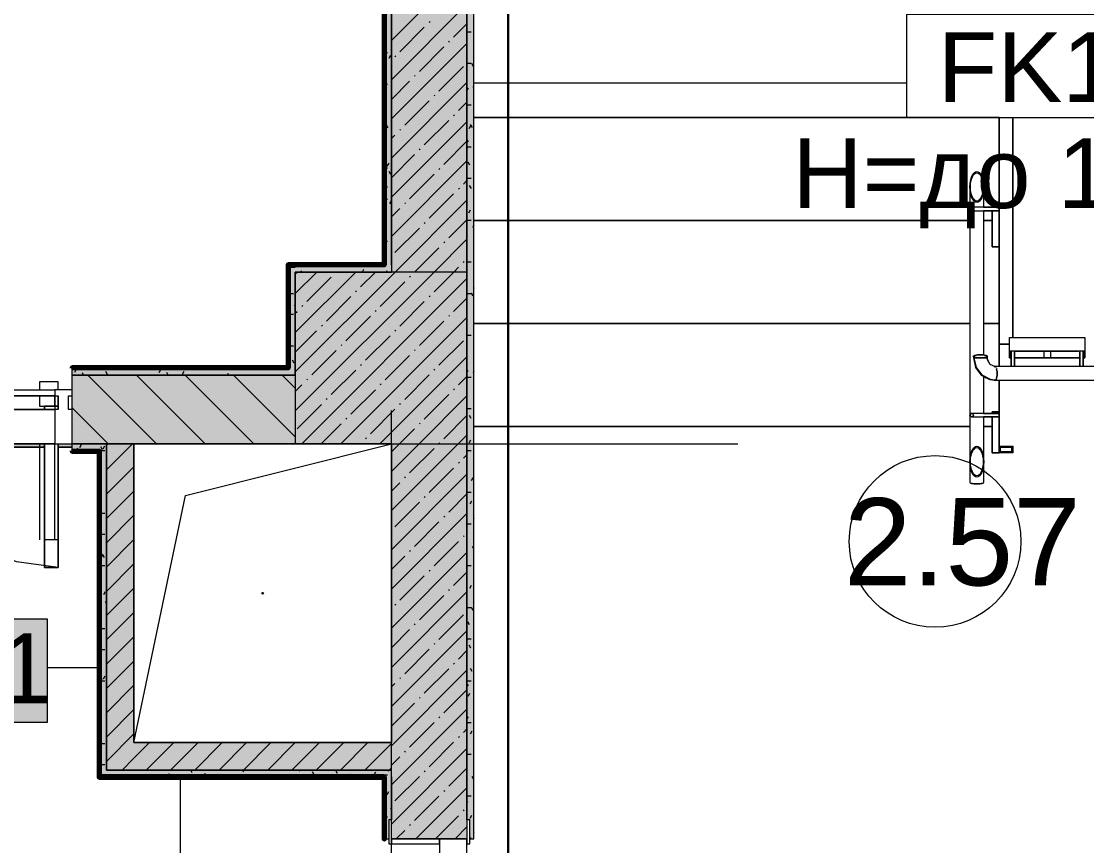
# Model space of a CAD drawing. Header units: millimetres. Extents: x -3817 to 677485, y -22715 to 103890.
# Drawn here: x 447410 to 450514, y 14149 to 16549 of the extents above; entities that cross this region are included whole.
import ezdxf

# ---------------------------------------------------------------- set-up
doc = ezdxf.new("R2010")
doc.units = ezdxf.units.MM
doc.layers.add('PDF _Геометрия', color=7, linetype='Continuous', true_color=0x1d1d1d)
doc.layers.add('PDF _Сплошная заливка', color=7, linetype='Continuous', true_color=0xffffff)
doc.layers.add('PDF _Текст', color=7, linetype='Continuous')
doc.styles.add('PDF GOST-Common', font='arial.ttf')

msp = doc.modelspace()

# ---------------------------------------------------------------- hatches: boundary and pattern name
at = {"layer": 'PDF _Сплошная заливка', "transparency": 33554559}
h = msp.add_hatch(color=256, dxfattribs=at)
h.paths.add_polyline_path([(448728.6, 12519), (448728.6, 12719), (448716.6, 12719), (448714.7, 12664), (448708.6, 12664), (448708.6, 12519)], flags=0)
h.paths.add_polyline_path([(448716.6, 14169), (448728.6, 14169), (448728.6, 20749), (448708.6, 20749), (448708.6, 14224), (448716.6, 14224), (448716.6, 14177)], flags=0)
for points in [[(448468.6, 15839), (448488.6, 15839), (448488.6, 20519), (448468.6, 20519), (448468.6, 16398.4)], [(448208.6, 15319), (448708.6, 15319), (448708.6, 15819), (448208.6, 15819), (448208.6, 15355)]]:
    msp.add_hatch(color=256, dxfattribs=at).paths.add_polyline_path(points)
h = msp.add_hatch(color=256, dxfattribs=at)
h.paths.add_polyline_path([(448628.6, 12519), (448708.6, 12519), (448708.6, 12719), (448488.6, 12719), (448488.6, 12519), (448508.6, 12519)], flags=0)
h.paths.add_polyline_path([(448708.6, 14169), (448708.6, 15319), (448488.6, 15319), (448488.6, 14169), (448658.6, 14169)], flags=0)
h.paths.add_polyline_path([(448488.6, 15819), (448708.6, 15819), (448708.6, 20519), (448488.6, 20519), (448488.6, 15839)], flags=0)
h = msp.add_hatch(color=256, dxfattribs=at)
h.paths.add_polyline_path([(446108.3, 15319), (446108.3, 15519), (443379.1, 15519), (443379.1, 15319), (445471.9, 15319)], flags=0)
h.paths.add_polyline_path([(448208.6, 15319), (448208.6, 15519), (447558.3, 15519), (447558.3, 15319), (448057.8, 15319)], flags=0)
h = msp.add_hatch(color=256, dxfattribs=at)
h.paths.add_polyline_path([(446108.3, 15519), (446108.3, 15539), (444579.1, 15539), (444579.1, 15519), (445471.9, 15519)], flags=0)
h.paths.add_polyline_path([(448208.6, 15519), (448208.6, 15539), (447558.3, 15539), (447558.3, 15519), (448057.8, 15519)], flags=0)
h = msp.add_hatch(color=256, dxfattribs=at)
h.paths.add_polyline_path([(444179, 15299), (446108.3, 15299), (446108.3, 15319), (443388.6, 15319), (443388.6, 15299), (443532.5, 15299)], flags=0)
h.paths.add_polyline_path([(447638.6, 15299), (447638.6, 15319), (447558.3, 15319), (447558.3, 15299), (447637.6, 15299)], flags=0)
h.paths.add_polyline_path([(442886, 15299), (443154.7, 15299), (443154.7, 15319), (442878.1, 15319), (442878.1, 15299)], flags=0)
at = {"layer": 'PDF _Сплошная заливка', "true_color": 0x494949, "transparency": 33554559}
h = msp.add_hatch(color=251, dxfattribs=at)
h.paths.add_polyline_path([(447478.3, 15309), (447478.3, 15319), (446188.3, 15319), (446188.3, 15309), (446764.8, 15309)], flags=0)
h.paths.add_polyline_path([(446133.6, 15309), (446148.3, 15309), (446148.3, 15319), (446133.6, 15319)], flags=0)
h.paths.add_polyline_path([(447548.3, 15309), (447558.3, 15309), (447558.3, 15319), (447518.3, 15319), (447518.3, 15309)], flags=0)
at = {"layer": 'PDF _Сплошная заливка', "transparency": 33554559}
h = msp.add_hatch(color=256, dxfattribs=at)
h.paths.add_polyline_path([(448488.6, 12519), (448488.6, 12664), (448480.6, 12664), (448480.6, 12719), (448468.6, 12719), (448468.6, 12519)], flags=0)
h.paths.add_polyline_path([(448468.6, 14169), (448480.6, 14169), (448480.6, 14224), (448488.6, 14224), (448488.6, 14349), (448468.6, 14349), (448468.6, 14311.6)], flags=0)

# ---------------------------------------------------------------- linework, layer by layer
at = {"layer": 'PDF _Геометрия', "color": 231, "lineweight": 70, "true_color": 0xff80c0}
for points in [[(448468.6, 21039), (448468.6, 21419), (448467.6, 21419), (448467.6, 21040), (447959.2, 21040), (447939.2, 21040), (447938.2, 21040), (447938.2, 21039), (447938.2, 21019), (447938.2, 20498), (447939.2, 20498), (448467.6, 20498), (448467.6, 15840), (448187.6, 15840), (448187.6, 15839), (448187.6, 15540), (447558.3, 15540), (447558.3, 15539)], [(448188.6, 15839), (448208.6, 15839)], [(447558.3, 15299), (447558.3, 15298), (447637.6, 15298), (447637.6, 14349), (447637.6, 14348), (448467.6, 14348), (448467.6, 14169), (448468.6, 14169), (448468.6, 14349)], [(448467.6, 14349), (447638.6, 14349)]]:
    msp.add_lwpolyline(points, dxfattribs=at)
at = {"layer": 'PDF _Геометрия', "color": 9, "lineweight": 9, "true_color": 0xc0c0c0}
for points in [[(448716.6, 14169), (448728.6, 14169), (448728.6, 20742.5)], [(448208.6, 15839), (448188.6, 15839)], [(448208.6, 15519), (448208.6, 15539), (448208.6, 15819), (448488.6, 15819)], [(447558.3, 15299), (447558.3, 15319), (447558.3, 15519), (447558.3, 15539)], [(447638.6, 14349), (447658.6, 14349), (448467.6, 14349)], [(448468.6, 14349), (448468.6, 14169), (448480.6, 14169)], [(448488.6, 14169), (448708.6, 14169)]]:
    msp.add_lwpolyline(points, dxfattribs=at)
at = {"layer": 'PDF _Геометрия', "color": 231, "lineweight": 30, "true_color": 0xff80c0}
for points in [[(448828.6, 20719), (448828.6, 12639)], [(448828.6, 20649), (448828.6, 12540)]]:
    msp.add_lwpolyline(points, dxfattribs=at)
at = {"layer": 'PDF _Геометрия', "color": 7, "lineweight": 9}
for points in [[(448488.6, 15839), (448488.6, 20519), (448488.6, 15839), (448488.6, 15819)], [(448468.6, 20498), (448468.6, 15839)], [(449988.7, 16368.7), (448728.6, 16368.7)], [(450258.6, 15609), (450258.6, 16268)], [(450173.6, 16066.9), (450173.6, 15266.9), (450173.6, 15206.9), (450174.1, 15205.8), (450175.6, 15204.8), (450178, 15203.9), (450181.2, 15203.2), (450185, 15202.6), (450189.2, 15202.3), (450193.6, 15202.2), (450189.2, 15202.3), (450185, 15202.6), (450181.2, 15203.2), (450178, 15203.9), (450175.6, 15204.8)], [(450213.6, 16007.1), (450213.6, 16066.9)], [(450213.3, 16007.6), (450258.6, 16007.6), (450203.6, 16007.6), (450200.1, 16007.6), (450184.7, 16007.6), (450178.6, 16007.6), (450175.9, 16006.8), (450173.6, 16002.6), (450174.4, 15999.9)], [(450178.6, 15997.6), (450178.9, 15997.6), (450187.3, 15997.6), (450203.6, 15997.6), (450258.6, 15997.6), (450213.3, 15997.6)], [(450213.6, 15577.4), (450213.6, 15998.3)], [(450258.6, 16007.4), (450258.6, 16007.6), (450258.6, 16007.4), (450258.6, 16006.9), (450258.6, 16006.1), (450258.6, 16005.1), (450258.6, 16003.9), (450258.6, 16002.6), (450258.6, 16001.3), (450258.6, 16000.1), (450258.6, 15999.1), (450258.6, 15998.3), (450258.6, 15997.8), (450258.6, 15997.6), (450258.6, 15997.8)], [(450258.6, 16007.4), (450258.6, 16007.6), (450258.6, 16007.4)], [(450258.6, 15997.8), (450258.6, 15997.6), (450258.6, 15997.8)], [(448188.6, 15839), (448188.6, 15552), (448188.6, 15539)], [(448467.6, 15839), (448208.6, 15839)], [(450288.6, 15609), (450258.6, 15609), (450288.6, 15609)], [(450293.8, 15589), (450288.6, 15589), (450288.6, 15569), (450295.1, 15569), (450288.6, 15569), (450288.6, 15589), (450288.6, 15629), (450308.6, 15629), (450488.6, 15629), (450508.6, 15629), (450508.6, 15589), (450288.6, 15589), (450288.6, 15629), (450508.6, 15629), (450508.6, 15589), (450508.6, 15569), (450508.6, 15589), (450503.5, 15589)], [(450199.2, 15569), (450203.8, 15569), (450199.3, 15569.1), (450195.1, 15569.5), (450191.3, 15570), (450188.1, 15570.8), (450185.8, 15571.7), (450184.3, 15572.7), (450183.8, 15573.7), (450184.3, 15574.8), (450185.8, 15575.8), (450188.1, 15576.7), (450191.3, 15577.4), (450195.1, 15578), (450199.3, 15578.3), (450203.8, 15578.4), (450208.2, 15578.3), (450212.5, 15578), (450216.2, 15577.4), (450219.4, 15576.7), (450221.8, 15575.8), (450223.3, 15574.8), (450223.8, 15573.7), (450223.3, 15572.7), (450221.8, 15571.7), (450219.4, 15570.8), (450216.2, 15570), (450212.5, 15569.5), (450208.2, 15569.1), (450203.8, 15569), (450198.6, 15569), (450193.8, 15569), (450189.6, 15569), (450186.5, 15569)], [(450212.8, 15577.9), (450216.2, 15577.4), (450219.4, 15576.7), (450221.8, 15575.8), (450223.3, 15574.8), (450223.8, 15573.7), (450223.3, 15572.7), (450221.8, 15571.7), (450219.6, 15570.8)], [(450303.5, 15589), (450408.6, 15589), (450408.6, 15569), (450302.2, 15569), (450408.6, 15569)], [(450308.6, 15589), (450488.6, 15589)], [(450493.8, 15589), (450388.6, 15589), (450388.6, 15569), (450495.1, 15569), (450388.6, 15569)], [(450183.8, 15573.7), (450183.8, 15569), (450189.8, 15541.1), (450206.7, 15518.7), (450231.1, 15506), (450246.3, 15504), (450244.6, 15504.7)], [(450183.8, 15569), (450184.9, 15569), (450186.8, 15569), (450189.6, 15569), (450193.1, 15569), (450197.1, 15569), (450201.4, 15569), (450205.9, 15569), (450210.3, 15569), (450215, 15569), (450218.9, 15569), (450221.8, 15569), (450223.4, 15569), (450223.8, 15569), (450223.7, 15569), (450222.7, 15569), (450223.7, 15569), (450223.8, 15569), (450223.4, 15569), (450221.8, 15569)], [(450184.5, 15569), (450183.8, 15569)], [(450185.3, 15569), (450191.3, 15541.5), (450208.1, 15519.5), (450232.4, 15507.2), (450246.3, 15505.5)], [(450221.1, 15569), (450217.9, 15569), (450213.8, 15569), (450209, 15569), (450203.8, 15569), (450208.6, 15569), (450213, 15569), (450216.9, 15569), (450219.8, 15569), (450216.9, 15569), (450213, 15569), (450208.6, 15569), (450203.8, 15569), (450199.2, 15569), (450195.7, 15569), (450191.6, 15569), (450188.4, 15569), (450186.3, 15569)], [(450189.8, 15569), (450193.4, 15569), (450197.8, 15569)], [(450220.4, 15569), (450217.7, 15569), (450214.1, 15569), (450209.8, 15569), (450205.1, 15569), (450200.2, 15569)], [(450202.5, 15569), (450207.3, 15569), (450211.9, 15569), (450215.9, 15569)], [(450219, 15571.2), (450221.1, 15572.2), (450222.1, 15573.2), (450222.3, 15573.7), (450222.1, 15574.3), (450221.1, 15575.3), (450219, 15576.2), (450216, 15577), (450212.8, 15577.5)], [(450219.1, 15569), (450221.3, 15569)], [(450223.1, 15569), (450223.8, 15569), (450223.1, 15569)], [(450223.1, 15569), (450223.8, 15569), (450223.1, 15569)], [(450553.8, 15542), (450552.4, 15543.5), (450550.9, 15544), (450246.3, 15544), (450232.3, 15549.5), (450224.3, 15563.7), (450223.8, 15569), (450224.3, 15563.7), (450231.6, 15550.6)], [(450249.2, 15542), (450247.8, 15543.5), (450246.3, 15544), (450244.6, 15543.3), (450246.3, 15544), (450244.6, 15543.3), (450246.3, 15544), (450232.3, 15549.5)], [(448187.6, 15539), (447558.3, 15539)], [(450213.6, 15406.9), (450213.6, 15516.5)], [(450244.9, 15504.5), (450246.3, 15504), (450248, 15504.7), (450249.6, 15506.7), (450250.9, 15509.9), (450252, 15514), (450252.6, 15518.8), (450252.8, 15524), (450252.7, 15528.5), (450252.2, 15532.7), (450251.4, 15536.5)], [(450252.6, 15528.5), (450252.8, 15524), (450252.6, 15518.8), (450252, 15514), (450250.9, 15509.9), (450249.6, 15506.7), (450248, 15504.7), (450246.3, 15504)], [(450249.6, 15541.3), (450250.7, 15538.7)], [(450251.1, 15537.4), (450251.7, 15535)], [(450252.1, 15532.7), (450252.6, 15529.2)], [(450212.9, 15515.5), (450220.6, 15511.5)], [(450226.8, 15508.2), (450231.1, 15506), (450246.3, 15504), (450244.6, 15504.7), (450246.3, 15504), (450550.9, 15504), (450552.4, 15504.5), (450553.8, 15506)], [(446158.3, 15429), (446158.3, 15459), (446158.3, 15476), (447508.3, 15476)], [(446158.3, 15476), (447508.3, 15476), (447508.3, 15459)], [(447508.3, 15429), (447508.3, 15459), (447508.3, 15419), (447508.3, 15319), (446158.3, 15319), (446158.3, 15419), (446158.3, 15459)], [(446158.3, 15459), (447508.3, 15459), (446158.3, 15459)], [(450213, 15407.6), (450258.6, 15407.6), (450203.6, 15407.6), (450200.1, 15407.6), (450184.7, 15407.6), (450178.6, 15407.6), (450175.9, 15406.8), (450173.6, 15402.6), (450174.4, 15399.9)], [(450178.6, 15397.6), (450178.9, 15397.6), (450187.3, 15397.6), (450203.6, 15397.6), (450258.6, 15397.6), (450213, 15397.6)], [(450211.7, 15204.8), (450209.3, 15203.9), (450206.1, 15203.2), (450202.3, 15202.6), (450198.1, 15202.3), (450193.6, 15202.2), (450198.1, 15202.3), (450202.3, 15202.6), (450206.1, 15203.2), (450209.3, 15203.9), (450211.7, 15204.8), (450213.1, 15205.8), (450213.6, 15206.9), (450213.6, 15266.9), (450213.6, 15398.3)], [(450258.6, 15407.4), (450258.6, 15407.6), (450258.6, 15407.4), (450258.6, 15406.9), (450258.6, 15406.1), (450258.6, 15405.1), (450258.6, 15403.9), (450258.6, 15402.6), (450258.6, 15401.3), (450258.6, 15400.1), (450258.6, 15399.1), (450258.6, 15398.3), (450258.6, 15397.8), (450258.6, 15397.6), (450258.6, 15397.8)], [(450258.6, 15407.4), (450258.6, 15407.6), (450258.6, 15407.4)], [(450258.6, 15397.8), (450258.6, 15397.6), (450258.6, 15397.8)], [(447518.3, 15309), (447558.3, 15309), (447518.3, 15309)], [(447558.3, 15299), (447637.6, 15299)], [(447638.6, 15299), (447638.6, 14349)], [(447738.6, 15319), (447658.6, 15319)], [(447738.6, 14449), (447888.6, 15169), (448488.6, 15319)], [(447638.1, 14666.8), (447486.7, 14666.8)], [(448488.6, 14349), (448488.6, 14224), (448488.6, 14349), (448488.6, 14369), (448488.6, 14449)], [(447873.1, 14348.5), (447873.1, 13792.7)]]:
    msp.add_lwpolyline(points, dxfattribs=at)
for points in [[(448708.6, 14224), (448708.6, 20519)], [(450641.8, 16569), (449988.7, 16569), (449988.7, 16269), (450641.8, 16269)], [(450298.6, 16268), (450298.6, 15629)], [(450238.6, 16007.1), (450238.6, 16012.6), (450258.6, 16012.6), (450258.6, 15892.6), (450238.6, 15892.6), (450258.6, 15892.6), (450258.6, 16012.6), (450238.6, 16012.6)], [(450238.6, 15892.6), (450238.6, 15998.6)], [(448708.6, 15819), (448208.6, 15819), (448208.6, 15319), (448708.6, 15319)], [(450203.8, 15569.4), (450208.2, 15569.5), (450212.4, 15569.9), (450216, 15570.5), (450219, 15571.2), (450221.1, 15572.2), (450222.1, 15573.2), (450222.3, 15573.7), (450222.1, 15574.3), (450221.1, 15575.3), (450219, 15576.2), (450216, 15577), (450212.4, 15577.6), (450208.2, 15578), (450203.8, 15578.1), (450199.4, 15578), (450195.2, 15577.6), (450191.5, 15577), (450188.6, 15576.2), (450186.5, 15575.3), (450185.4, 15574.3), (450185.3, 15573.7), (450185.4, 15573.2), (450186.5, 15572.2), (450188.6, 15571.2), (450191.5, 15570.5), (450195.2, 15569.9), (450199.4, 15569.5)], [(450293.6, 15549), (450293.6, 15589), (450293.6, 15549), (450293.6, 15545.5)], [(450303.6, 15543.5), (450303.6, 15549), (450303.6, 15589), (450303.6, 15549)], [(450493.6, 15549), (450493.6, 15589), (450493.6, 15549), (450493.6, 15545.5), (450493.6, 15543.2), (450493.6, 15545.5)], [(450503.6, 15543.9), (450503.6, 15549), (450503.6, 15589), (450503.6, 15549)], [(450199, 15569), (450194.5, 15569), (450190.7, 15569), (450187.8, 15569), (450190.7, 15569), (450194.5, 15569)], [(450222.3, 15569), (450222.2, 15569)], [(450223.8, 15573.7), (450223.8, 15569)], [(450508.6, 15569), (450502.2, 15569)], [(448208.6, 15519), (447558.3, 15519)], [(446158.3, 15419), (447508.3, 15419)], [(450238.6, 15406.6), (450238.6, 15412.6), (450258.6, 15412.6), (450258.6, 15312.6), (450298.6, 15312.6), (450298.6, 15292.6), (450258.6, 15292.6), (450238.6, 15292.6), (450258.6, 15292.6), (450258.6, 15412.6), (450238.6, 15412.6)], [(450238.6, 15292.6), (450238.6, 15398.6)], [(446188.3, 15309), (447478.3, 15309)], [(447558.3, 15319), (447638.6, 15319)], [(448488.6, 15319), (448488.6, 14449), (447738.6, 14449), (447738.6, 15319)], [(448488.6, 15319), (447738.6, 15319), (447738.6, 14449), (448488.6, 14449)], [(450261.6, 15295.6), (450261.6, 15309.6), (450295.6, 15309.6), (450295.6, 15295.6)], [(447486.7, 14808.7), (446833.5, 14808.7), (446833.5, 14508.7), (447486.7, 14508.7)]]:
    msp.add_lwpolyline(points, close=True, dxfattribs=at)
at = {"layer": 'PDF _Геометрия', "color": 231, "lineweight": 9, "true_color": 0xff80c0}
for points in [[(448208.6, 15839), (448467.6, 15839), (448468.6, 15839), (448468.6, 20498), (448468.6, 20499)], [(447558.3, 15539), (448187.6, 15539), (448188.6, 15539), (448188.6, 15552), (448188.6, 15839)], [(447638.6, 14349), (447638.6, 15299), (447637.6, 15299), (447558.3, 15299)], [(448468.6, 14349), (448467.6, 14349)]]:
    msp.add_lwpolyline(points, dxfattribs=at)
at = {"layer": 'PDF _Геометрия', "color": 253, "lineweight": 9, "true_color": 0xaaaaaa}
for points in [[(448488.6, 15892.2), (448488.6, 17479.7)], [(450258.6, 16269), (448729.6, 16269), (450258.6, 16269), (450258.6, 15969), (450258.6, 15669), (450213.2, 15669), (450258.6, 15669), (450258.6, 15544), (450258.6, 15609)], [(447518.3, 15476), (447518.3, 15499), (447463.3, 15499), (447463.3, 15476)], [(447463.3, 15459), (447463.3, 15429), (447518.3, 15429), (447518.3, 15459)], [(447478.3, 15419), (447478.3, 15429), (447478.3, 15419)], [(447518.3, 15419), (447518.3, 15429)], [(448488.6, 14780.9), (448488.6, 15415.9)], [(444734.7, 15319), (446997.6, 15319), (449497.6, 15319)], [(447518.3, 15319), (447518.3, 14959), (447396.7, 14975), (447283.3, 15022), (447186, 15096.7), (447111.3, 15194), (447064.4, 15307.4), (447062.8, 15319)], [(447464.3, 15039), (447464.3, 15319)], [(447508.3, 15039), (447508.3, 15319)], [(447518.3, 15039), (447478.3, 15039)], [(448488.6, 12717.2), (448488.6, 14304.7)]]:
    msp.add_lwpolyline(points, dxfattribs=at)
at = {"layer": 'PDF _Геометрия', "lineweight": 9}
for points in [[(448488.6, 16493), (448708.6, 16713)], [(448488.6, 16378.9), (448708.6, 16598.9)], [(448598.5, 16545.8), (448600.9, 16548.2)], [(448669.8, 16503.1), (448708.6, 16541.9)], [(448513, 16460.3), (448584.3, 16531.6)], [(448488.6, 16264.9), (448708.6, 16484.9)], [(448655.6, 16488.8), (448657.9, 16491.2)], [(448498.7, 16446), (448501.1, 16448.4)], [(448570, 16403.3), (448641.3, 16474.5)], [(448627, 16346.2), (448698.3, 16417.5)], [(448555.8, 16389), (448558.1, 16391.4)], [(448488.6, 16321.9), (448541.5, 16374.7)], [(448488.6, 16150.8), (448708.6, 16370.8)], [(448612.8, 16332), (448615.2, 16334.3)], [(448527.2, 16246.4), (448598.5, 16317.7)], [(448684.1, 16289.2), (448708.6, 16313.8)], [(448584.3, 16189.4), (448655.6, 16260.7)], [(448669.8, 16275), (448672.2, 16277.3)], [(448488.6, 16036.8), (448708.6, 16256.8)], [(448513, 16232.2), (448515.4, 16234.6)], [(448488.6, 16207.8), (448498.7, 16217.9)], [(448641.3, 16132.4), (448708.6, 16199.7)], [(448570, 16175.2), (448572.4, 16177.5)], [(448488.6, 16093.8), (448555.8, 16160.9)], [(448488.6, 15922.7), (448708.6, 16142.7)], [(448627, 16118.1), (448629.4, 16120.5)], [(448541.5, 16032.6), (448612.8, 16103.9)], [(448698.3, 16075.4), (448708.6, 16085.7)], [(448598.5, 15975.6), (448669.8, 16046.9)], [(448684.1, 16061.1), (448686.4, 16063.5)], [(448208.6, 15528.7), (448499, 15819), (448708.6, 16028.7)], [(448527.2, 16018.3), (448529.6, 16020.7)], [(448488.6, 15979.7), (448513, 16004.1)], [(448584.3, 15961.3), (448586.6, 15963.7)], [(448655.6, 15918.5), (448708.6, 15971.6)], [(448498.7, 15875.8), (448570, 15947.1)], [(448208.6, 15414.6), (448613, 15819), (448708.6, 15914.6)], [(448555.8, 15818.8), (448556, 15819), (448627, 15890)], [(448641.3, 15904.3), (448643.7, 15906.7)], [(448612.8, 15761.7), (448670.1, 15819), (448684.1, 15833)], [(448698.3, 15847.3), (448700.7, 15849.6)], [(448208.6, 15756.8), (448270.9, 15819)], [(448208.6, 15642.7), (448384.9, 15819)], [(448208.6, 15813.8), (448213.9, 15819)], [(448227.1, 15319), (448708.6, 15800.6)], [(448242.1, 15733.2), (448313.4, 15804.5)], [(448327.7, 15818.8), (448327.9, 15819)], [(448398.9, 15776), (448442, 15819)], [(448541.5, 15804.5), (448543.9, 15806.9)], [(448384.7, 15761.7), (448387.1, 15764.1)], [(448456, 15719), (448527.2, 15790.2)], [(448299.2, 15676.2), (448370.4, 15747.5)], [(448513, 15661.9), (448584.3, 15733.2)], [(448598.5, 15747.5), (448600.9, 15749.8)], [(448669.8, 15704.7), (448708.6, 15743.5)], [(448208.6, 15699.7), (448213.6, 15704.7)], [(448227.9, 15719), (448230.2, 15721.3)], [(448441.7, 15704.7), (448444.1, 15707.1)], [(448341.1, 15319), (448708.6, 15686.5)], [(448356.2, 15619.2), (448427.5, 15690.5)], [(448570, 15604.9), (448641.3, 15676.2)], [(448655.6, 15690.5), (448657.9, 15692.8)], [(448208.6, 15585.7), (448270.6, 15647.7)], [(448284.9, 15661.9), (448287.3, 15664.3)], [(448498.7, 15647.7), (448501.1, 15650.1)], [(448413.2, 15562.1), (448484.5, 15633.4)], [(448627, 15547.9), (448698.3, 15619.2)], [(448256.4, 15519.4), (448327.7, 15590.7)], [(448341.9, 15604.9), (448344.3, 15607.3)], [(448555.8, 15590.7), (448558.1, 15593)], [(448398.9, 15547.9), (448401.3, 15550.3)], [(448455.2, 15319), (448708.6, 15572.5)], [(448470.2, 15505.1), (448541.5, 15576.4)], [(447804.7, 15319), (447604.7, 15519)], [(447946.1, 15319), (447746.1, 15519)], [(448087.5, 15319), (447887.5, 15519)], [(448208.6, 15339.3), (448028.9, 15519)], [(448208.6, 15480.7), (448170.3, 15519)], [(448313.4, 15462.4), (448384.7, 15533.6)], [(448527.2, 15448.1), (448598.5, 15519.4)], [(448612.8, 15533.6), (448615.2, 15536)], [(448208.6, 15471.6), (448227.9, 15490.9)], [(448242.1, 15505.1), (448244.5, 15507.5)], [(448456, 15490.9), (448458.3, 15493.2)], [(448684.1, 15490.9), (448708.6, 15515.4)], [(448370.4, 15405.3), (448441.7, 15476.6)], [(448488.6, 15238.4), (448569.2, 15319), (448708.6, 15458.4)], [(448584.3, 15391.1), (448655.6, 15462.4)], [(448669.8, 15476.6), (448672.2, 15479)], [(447663.2, 15319), (447558.3, 15423.9)], [(448213.6, 15362.6), (448284.9, 15433.8)], [(448299.2, 15448.1), (448301.5, 15450.5)], [(448513, 15433.8), (448515.4, 15436.2)], [(448356.2, 15391.1), (448358.5, 15393.4)], [(448427.5, 15348.3), (448498.7, 15419.6)], [(448641.3, 15334), (448708.6, 15401.4)], [(448284.1, 15319), (448341.9, 15376.8)], [(448488.6, 15295.4), (448512.2, 15319), (448555.8, 15362.6)], [(448570, 15376.8), (448572.4, 15379.2)], [(448413.2, 15334), (448415.6, 15336.4)], [(448488.6, 15124.4), (448683.3, 15319), (448708.6, 15344.4)], [(447658.6, 15313.7), (447663.9, 15319)], [(447658.6, 15243), (447734.6, 15319)], [(448398.2, 15319), (448398.9, 15319.8)], [(448541.5, 15234.3), (448612.8, 15305.5)], [(448627, 15319.8), (448629.4, 15322.2)], [(448698.3, 15277), (448708.6, 15287.3)], [(447658.6, 15172.3), (447738.6, 15252.3)], [(448598.5, 15177.2), (448669.8, 15248.5)], [(448684.1, 15262.8), (448686.4, 15265.1)], [(448488.6, 15010.3), (448708.6, 15230.3)], [(448488.6, 15181.4), (448513, 15205.7)], [(448527.2, 15220), (448529.6, 15222.4)], [(447658.6, 15101.6), (447738.6, 15181.6)], [(448498.7, 15077.4), (448570, 15148.7)], [(448584.3, 15163), (448586.6, 15165.3)], [(448655.6, 15120.2), (448708.6, 15173.3)], [(448488.6, 14896.3), (448708.6, 15116.3)], [(447658.6, 15030.9), (447738.6, 15110.9)], [(448555.8, 15020.4), (448627, 15091.7)], [(448641.3, 15105.9), (448643.7, 15108.3)], [(448698.3, 15048.9), (448700.7, 15051.3)], [(447658.6, 14960.2), (447738.6, 15040.2)], [(448612.8, 14963.4), (448684.1, 15034.7)], [(448488.6, 14782.2), (448708.6, 15002.2)], [(448488.6, 14953.3), (448527.2, 14991.9)], [(448541.5, 15006.2), (448543.9, 15008.5)], [(447658.6, 14889.5), (447738.6, 14969.5)], [(448513, 14863.6), (448584.3, 14934.9)], [(448598.5, 14949.1), (448600.9, 14951.5)], [(448669.8, 14906.4), (448708.6, 14945.2)], [(447658.6, 14818.8), (447738.6, 14898.8)], [(448488.6, 14668.2), (448708.6, 14888.2)], [(448570, 14806.6), (448641.3, 14877.8)], [(448655.6, 14892.1), (448657.9, 14894.5)], [(448498.7, 14849.3), (448501.1, 14851.7)], [(447658.6, 14748.1), (447738.6, 14828.1)], [(448627, 14749.5), (448698.3, 14820.8)], [(448488.6, 14725.2), (448541.5, 14778.1)], [(448488.6, 14554.1), (448708.6, 14774.1)], [(448555.8, 14792.3), (448558.1, 14794.7)], [(447658.6, 14677.4), (447738.6, 14757.4)], [(448527.2, 14649.8), (448598.5, 14721)], [(448612.8, 14735.3), (448615.2, 14737.7)], [(448684.1, 14692.5), (448708.6, 14717.1)], [(447658.6, 14606.6), (447738.6, 14686.6)], [(448669.8, 14678.3), (448672.2, 14680.6)], [(448488.6, 14440.1), (448708.6, 14660.1)], [(448584.3, 14592.7), (448655.6, 14664)], [(447658.6, 14535.9), (447738.6, 14615.9)], [(448488.6, 14611.1), (448498.7, 14621.2)], [(448513, 14635.5), (448515.4, 14637.9)], [(448641.3, 14535.7), (448708.6, 14603)], [(448488.6, 14497.1), (448555.8, 14564.2)], [(448570, 14578.5), (448572.4, 14580.8)], [(447658.6, 14465.2), (447738.6, 14545.2)], [(448488.6, 14326), (448708.6, 14546)], [(448627, 14521.4), (448629.4, 14523.8)], [(448541.5, 14435.9), (448612.8, 14507.2)], [(447658.6, 14394.5), (447738.6, 14474.5)], [(448684.1, 14464.4), (448686.4, 14466.8)], [(448698.3, 14478.7), (448708.6, 14489)], [(447703.8, 14369), (447738.6, 14403.8), (447783.8, 14449)], [(447774.6, 14369), (447854.6, 14449)], [(447845.3, 14369), (447925.3, 14449)], [(447916, 14369), (447996, 14449)], [(447986.7, 14369), (448066.7, 14449)], [(448057.4, 14369), (448137.4, 14449)], [(448128.1, 14369), (448208.1, 14449)], [(448198.8, 14369), (448278.8, 14449)], [(448269.5, 14369), (448349.5, 14449)], [(448340.2, 14369), (448420.2, 14449)], [(448410.9, 14369), (448488.6, 14446.7)], [(448488.6, 14212), (448708.6, 14432)], [(448598.5, 14378.9), (448669.8, 14450.2)], [(448488.6, 14383), (448513, 14407.4)], [(448527.2, 14421.7), (448529.6, 14424)], [(448481.7, 14369), (448488.6, 14376)], [(448655.6, 14321.9), (448708.6, 14374.9)], [(448498.7, 14279.1), (448570, 14350.4)], [(448584.3, 14364.6), (448586.6, 14367)], [(448559.7, 14169), (448708.6, 14317.9)], [(448641.3, 14307.6), (448643.7, 14310)], [(448555.8, 14222.1), (448627, 14293.3)], [(448698.3, 14250.6), (448700.7, 14252.9)], [(448616.7, 14169), (448684.1, 14236.3)], [(448502.7, 14169), (448527.2, 14193.6)], [(448541.5, 14207.8), (448543.9, 14210.2)], [(448673.8, 14169), (448708.6, 14203.9)]]:
    msp.add_lwpolyline(points, dxfattribs=at)
at = {"layer": 'PDF _Геометрия', "color": 253, "lineweight": 9, "true_color": 0x9b9b9b}
for points in [[(448711, 16518.9), (448721, 16518.9)], [(448468.6, 16458), (448477.2, 16458)], [(448485.8, 16449.7), (448480.7, 16441)], [(448488.6, 16465.3), (448487.7, 16467)], [(448711, 16427.5), (448721, 16427.5)], [(448727.3, 16417.7), (448722.3, 16426.4)], [(448468.6, 16366.5), (448477.2, 16366.5)], [(448712.2, 16354.2), (448708.6, 16348.1)], [(448728.6, 16354.4), (448726.3, 16358.4)], [(448711, 16305.6), (448721, 16305.6)], [(448473.5, 16245.6), (448468.6, 16237.2)], [(448468.6, 16244.6), (448477.2, 16244.6)], [(448478.6, 16238.9), (448473.5, 16247.6)], [(448719.2, 16244.5), (448714.2, 16235.8)], [(448724.3, 16240), (448719.3, 16248.7)], [(448713.1, 16198.4), (448708.6, 16206.2)], [(448711, 16183.6), (448721, 16183.6)], [(448717.2, 16130.4), (448712.2, 16139.1)], [(448468.6, 16122.7), (448477.2, 16122.7)], [(448480.6, 16135.9), (448475.5, 16127.2)], [(448486.7, 16102.9), (448481.7, 16111.6)], [(448711, 16092.2), (448721, 16092.2)], [(448476.5, 16067.9), (448471.5, 16059.2)], [(448721.3, 16062.3), (448716.3, 16071)], [(448468.6, 16031.2), (448477.2, 16031.2)], [(448487.6, 16026.3), (448482.6, 16017.6)], [(448710.1, 16020.7), (448708.6, 16023.3)], [(448718.1, 15998.8), (448713.1, 15990.1)], [(448711, 15970.3), (448721, 15970.3)], [(448728.6, 15956), (448724.3, 15948.4)], [(448468.6, 15909.3), (448477.2, 15909.3)], [(448472.6, 15883.5), (448468.6, 15890.4)], [(448309.1, 15839), (448307.9, 15836.9)], [(448325.4, 15833.7), (448322.3, 15839)], [(448407.4, 15826.2), (448403.2, 15819)], [(448711, 15848.4), (448721, 15848.4)], [(448228.3, 15819), (448225.9, 15823.1)], [(448404.2, 15819), (448403.6, 15820.1)], [(448475.4, 15822.2), (448473.6, 15819)], [(448728.6, 15773.1), (448727.3, 15770.7)], [(448192.8, 15756.9), (448202.9, 15756.9)], [(448711, 15756.9), (448721, 15756.9)], [(448726.5, 15748.6), (448721.5, 15757.3)], [(448208.6, 15725.9), (448205.3, 15720.1)], [(448192.8, 15696), (448202.9, 15696)], [(448708.9, 15617), (448708.6, 15616.5)], [(448711, 15635), (448721, 15635)], [(448192.8, 15604.5), (448202.9, 15604.5)], [(448205.6, 15553.4), (448200.6, 15562.1)], [(447570.6, 15535.1), (447565.5, 15526.4)], [(447592, 15519), (447588.3, 15525.4)], [(447661.4, 15520.8), (447656.3, 15529.5)], [(447816.3, 15534), (447811.3, 15525.3)], [(447838.4, 15519), (447834, 15526.5)], [(447884.3, 15529.9), (447879.3, 15521.2)], [(447933.5, 15537.1), (447932.4, 15539)], [(448014.3, 15519), (448011.7, 15523.5)], [(448100.7, 15539), (448098.6, 15535.3)], [(448712.3, 15529.2), (448708.6, 15535.6)], [(448728.6, 15529.3), (448726.2, 15525)], [(448711, 15513.1), (448721, 15513.1)], [(448711, 15421.6), (448721, 15421.6)], [(448720.5, 15393.1), (448715.5, 15401.9)], [(448718.9, 15329.6), (448713.9, 15320.9)], [(447578.2, 15299), (447574.2, 15306)], [(447584.7, 15315.7), (447579.7, 15307)], [(447647.2, 15301.4), (447642.2, 15310.1)], [(447644.2, 15299.7), (447654.2, 15299.7)], [(447652.7, 15311.7), (447647.7, 15303)], [(448711, 15299.7), (448721, 15299.7)], [(448726, 15219.9), (448721, 15211.2)], [(448711, 15177.8), (448721, 15177.8)], [(448721.9, 15151.9), (448716.9, 15143.2)], [(447644.2, 15116.8), (447654.2, 15116.8)], [(447640.5, 15107.6), (447638.6, 15104.4)], [(448711, 15086.4), (448721, 15086.4)], [(448728.6, 15102.5), (448728.1, 15101.6)], [(447644.2, 15055.9), (447654.2, 15055.9)], [(448728.6, 15013.3), (448724.7, 15020.1)], [(447647.6, 14997.9), (447642.5, 14989.2)], [(447652.4, 14987.6), (447647.4, 14996.4)], [(447644.2, 14964.4), (447654.2, 14964.4)], [(448711, 14964.4), (448721, 14964.4)], [(447643.5, 14929.9), (447638.6, 14921.5)], [(448720.8, 14906.2), (448715.8, 14897.5)], [(447654.6, 14888.2), (447649.6, 14879.5)], [(447658.6, 14854.9), (447655.5, 14860.3)], [(448711, 14842.5), (448721, 14842.5)], [(448726.8, 14833.6), (448721.7, 14842.4)], [(448728.6, 14858.7), (448727, 14855.8)], [(447644.2, 14781.6), (447654.2, 14781.6)], [(448715.6, 14792), (448710.6, 14800.7)], [(448711, 14751.1), (448721, 14751.1)], [(447644.2, 14720.6), (447654.2, 14720.6)], [(448719.7, 14724), (448714.7, 14732.7)], [(447642.4, 14684.1), (447638.6, 14677.7)], [(448723.8, 14655.9), (448718.8, 14664.7)], [(447646.4, 14632.2), (447641.4, 14641)], [(447644.2, 14629.2), (447654.2, 14629.2)], [(447653.5, 14642.5), (447648.5, 14633.8)], [(448712.6, 14614.3), (448708.6, 14621.2)], [(448711, 14629.2), (448721, 14629.2)], [(448715.7, 14592.4), (448710.6, 14583.7)], [(448711.6, 14524.4), (448708.6, 14519.3)], [(448711, 14507.2), (448721, 14507.2)], [(448722.7, 14482.7), (448717.7, 14474)], [(447644.2, 14446.3), (447654.2, 14446.3)], [(448709.6, 14436.6), (448708.6, 14438.3)], [(448711, 14415.8), (448721, 14415.8)], [(447644.2, 14385.3), (447654.2, 14385.3)], [(447742, 14369), (447741.8, 14368.7)], [(447798.8, 14368.3), (447798.4, 14369)], [(447908.5, 14361.2), (447904, 14369)], [(447988.4, 14369), (447987.6, 14367.6)], [(448058.8, 14369), (448055.6, 14363.5)], [(448222.3, 14366.4), (448220.7, 14369)], [(448331.9, 14359.3), (448326.9, 14368)], [(448481.1, 14369), (448479, 14365.4)], [(447796.6, 14354.8), (447806.6, 14354.8)], [(447841.3, 14358.1), (447836.3, 14349.4)], [(447888, 14354.8), (447898.1, 14354.8)], [(447909.3, 14354), (447906.4, 14349)], [(447950.1, 14350), (447945.1, 14358.8)], [(447949, 14354.8), (447959, 14354.8)], [(448101.4, 14354.8), (448111.4, 14354.8)], [(448155.1, 14352.9), (448152.8, 14349)], [(448192.8, 14354.8), (448202.9, 14354.8)], [(448263.9, 14355.2), (448258.9, 14363.9)], [(448284.2, 14354.8), (448294.3, 14354.8)], [(448373.1, 14349), (448368.5, 14356.9)], [(448442.4, 14363), (448437.4, 14354.3)], [(448467.1, 14354.8), (448477.2, 14354.8)], [(448728.6, 14342.7), (448723.9, 14350.9)], [(448480, 14306.1), (448475, 14297.4)], [(448710.5, 14278.6), (448708.6, 14275.4)], [(448711, 14293.9), (448721, 14293.9)], [(448488.6, 14260.1), (448486.1, 14255.8)], [(448468.6, 14232.9), (448477.2, 14232.9)], [(448721.6, 14237), (448716.6, 14228.3)], [(448728.6, 14188.1), (448727.8, 14186.6)], [(448716.6, 14172), (448721, 14172)]]:
    msp.add_lwpolyline(points, dxfattribs=at)
at = {"layer": 'PDF _Геометрия', "color": 253, "lineweight": 9, "true_color": 0xaaaaaa}
for points in [[(450174, 15969), (448729.6, 15969)], [(450238.6, 15969), (450213.3, 15969)], [(450174, 15669), (448729.6, 15669)], [(450258.6, 15504), (450258.6, 15369)], [(447478.3, 15429), (447518.3, 15429), (447518.3, 15419), (447518.3, 15429)], [(450174.3, 15369), (448729.6, 15369)], [(450174.3, 15369), (448729.6, 15369)], [(450238.6, 15369), (450213, 15369)], [(450238.6, 15369), (450213, 15369)], [(447518.3, 15319), (447518.3, 14959), (447478.3, 14959), (447478.3, 15319), (447478.3, 14959), (447518.3, 14959)]]:
    msp.add_lwpolyline(points, close=True, dxfattribs=at)
at = {"layer": 'PDF _Геометрия', "color": 7, "lineweight": 20}
for points in [[(447548.3, 15419), (447548.3, 15459), (447558.3, 15459), (447558.3, 15476), (447508.3, 15476), (447508.3, 15459), (447518.3, 15459), (447518.3, 15419), (447508.3, 15419), (447508.3, 15319), (447558.3, 15319), (447558.3, 15419)], [(450298.6, 15292.6), (450258.6, 15292.6), (450258.6, 15312.6), (450298.6, 15312.6)], [(450261.6, 15295.6), (450295.6, 15295.6), (450295.6, 15309.6), (450261.6, 15309.6)]]:
    msp.add_lwpolyline(points, close=True, dxfattribs=at)
at = {"layer": 'PDF _Геометрия', "color": 9, "lineweight": 9, "true_color": 0xc0c0c0}
for points in [[(447658.6, 14369), (448488.6, 14369), (447738.6, 14369), (447658.6, 14369), (447658.6, 15319), (447638.6, 15319), (447658.6, 15319)], [(448488.6, 14449), (448488.6, 15319), (447738.6, 15319), (447738.6, 14449)]]:
    msp.add_lwpolyline(points, close=True, dxfattribs=at)
at = {"layer": 'PDF _Геометрия', "color": 253, "lineweight": 13, "true_color": 0xaaaaaa}
for points in [[(448480.6, 14154), (448488.6, 14154), (448488.6, 14224), (448480.6, 14224)], [(448708.6, 14154), (448716.6, 14154), (448716.6, 14224), (448708.6, 14224)], [(448488.6, 14154), (448628.6, 14154), (448628.6, 14169), (448488.6, 14169)], [(448708.6, 14119), (448708.6, 14169), (448628.6, 14169), (448628.6, 14109), (448658.6, 14109), (448658.6, 14119)]]:
    msp.add_lwpolyline(points, close=True, dxfattribs=at)
at = {"layer": 'PDF _Геометрия', "color": 7, "lineweight": 9}
for centre, radius in [((450178.6, 16002.6), 5), ((450178.6, 15402.6), 5), ((450072, 15034.8), 250), ((450072, 15034.8), 250), ((448113.6, 14884), 2.5)]:
    msp.add_circle(centre, radius, dxfattribs=at)
at = {"layer": 'PDF _Геометрия', "color": 7, "lineweight": 20}
for centre, major_axis, ratio, start_param, end_param in [((450193.6, 16066.9), (0, 44.8), 0.447211, 3.141576, 9.424761), ((450193.6, 16066.9), (0, 41.2), 0.447212, 3.141609, 9.424794), ((450193.6, 15266.9), (0, 44.8), 0.447211, 3.141576, 9.424761), ((450193.6, 15266.9), (0, 41.2), 0.447212, 3.141608464675181, 9.424793771854766)]:
    msp.add_ellipse(centre, major_axis=major_axis, ratio=ratio, start_param=start_param, end_param=end_param, dxfattribs=at)
at = {"layer": 'PDF _Сплошная заливка', "lineweight": 35, "transparency": 33554559}
for points in [[(448208.6, 15539), (448208.6, 15839), (448188.6, 15539), (448188.6, 15839)], [(448488.6, 15819), (448488.6, 15839), (448208.6, 15819), (448208.6, 15839)], [(447658.6, 14349), (447658.6, 15319), (447638.6, 14349), (447638.6, 15319)], [(447738.6, 14369), (447738.6, 15319), (447658.6, 14369), (447658.6, 15319)], [(447738.6, 14369), (448488.6, 14369), (447738.6, 14449), (448488.6, 14449)], [(447658.6, 14349), (448488.6, 14349), (447658.6, 14369), (448488.6, 14369)]]:
    msp.add_solid(points, dxfattribs=at)
at = {"layer": 'PDF _Сплошная заливка', "color": 254, "lineweight": 35, "true_color": 0xffb9dc, "transparency": 33554559}
for points in [[(448467.6, 15839), (448467.6, 15840), (448208.6, 15839)], [(448187.6, 15539), (448187.6, 15540), (448057.8, 15539)], [(447637.6, 15298), (447637.6, 15299), (447558.3, 15298)]]:
    msp.add_solid(points, dxfattribs=at)
at = {"layer": 'PDF _Сплошная заливка', "lineweight": 9, "transparency": 33554559}
msp.add_solid([(447486.7, 14808.7), (446833.5, 14808.7), (447486.7, 14508.7), (446833.5, 14508.7)], dxfattribs=at)

# ---------------------------------------------------------------- texts
at = {"layer": 'PDF _Текст', "color": 250, "true_color": 0x3c3c3c, "attachment_point": 4, "style": 'PDF GOST-Common'}
for s, insert, char_height in [('FK13', (450080, 16414.4), 203.2), ('Н=до 1000мм', (449656, 16077.6), 203.2), ('2.57', (449806.3, 15032), 254)]:
    msp.add_mtext(s, dxfattribs=dict(at, insert=insert, char_height=char_height))
at = {"layer": 'PDF _Текст', "insert": (446980.6, 14665.3), "char_height": 203.2, "attachment_point": 4, "style": 'PDF GOST-Common'}
msp.add_mtext('FK1', dxfattribs=at)

doc.saveas('drawing.dxf')
